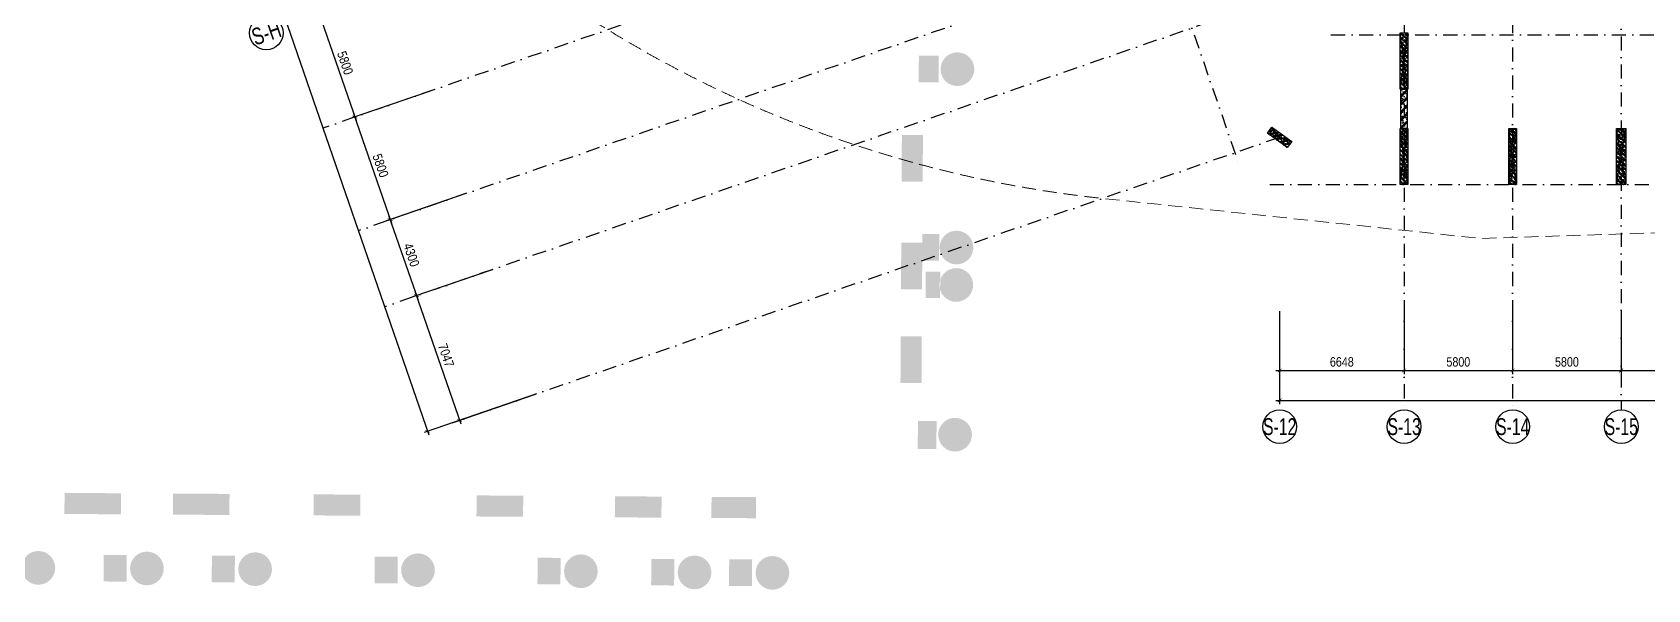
# Model space of a CAD drawing. Header units: millimetres. Extents: x -185400 to 961535, y -14070 to 330824.
# Drawn here: x -118799 to -32508, y -14070 to 15707 of the extents above; entities that cross this region are included whole.
import ezdxf
from ezdxf.enums import TextEntityAlignment as Align

# ---------------------------------------------------------------- set-up
doc = ezdxf.new("R2010")
doc.units = ezdxf.units.MM
doc.header["$LTSCALE"] = 300
doc.header["$MEASUREMENT"] = 0
doc.set_wipeout_variables(frame=1)
doc.linetypes.add('DASHDOT', pattern=[1, 0.5, -0.25, 0, -0.25])
doc.linetypes.add('HIDDEN', pattern=[0.375, 0.25, -0.125])
for name, color, linetype in [('$AUDIT-BAD-LAYER', 7, 'Continuous'), ('AUDIT_I_220805193045-1', 50, 'Continuous'), ('AUDIT_I_220807103235-17', 50, 'Continuous'), ('KC2-COLUMN', 2, 'Continuous'), ('KC2-HATCH', 252, 'Continuous'), ('KT-Dim', 8, 'Continuous'), ('KT-Kich thuoc', 9, 'Continuous'), ('KT-Luoi truc South Tower', 8, 'DASHDOT'), ('ST_MBDV Cot vach 220805$0$AUDIT_I_220805193045-1', 50, 'Continuous'), ('ST_MBDV Cot vach 220805$0$AUDIT_I_220805193045-5', 6, 'Continuous')]:
    doc.layers.add(name, color=color, linetype=linetype)
doc.layers.add('KT-Chi gioi XD', color=7, linetype='HIDDEN', true_color=0x0066cc)
doc.styles.add('Arial Narrow', font='ARIALN.TTF')
doc.styles.add('HBA-Text', font='GOTHIC.TTF')
doc.styles.add('ST_MBDV Cot vach 220805$0$HBA-Text', font='GOTHIC.TTF')
doc.dimstyles.new('ccu12-200', dxfattribs={"dimscale": 200, "dimtxt": 2.5, "dimasz": 1, "dimexe": 1, "dimexo": 2, "dimgap": 1, "dimtad": 1, "dimdec": 0, "dimdsep": 46, "dimtxsty": 'Arial Narrow', "dimblk": 'ARCHTICK', "dimcen": -1, "dimdle": 1, "dimclrd": 256, "dimclre": 256, "dimclrt": 3, "dimadec": 0, "dimazin": 2, "dimtfac": 0.1, "dimtdec": 0, "dimtmove": 0, "dimatfit": 1, "dimldrblk": 'ARCHTICK', "dimfxl": 1, "dimtvp": 0.833333, "dimtolj": 1, "dimtzin": 12, "dimarcsym": 0})

# ---------------------------------------------------------------- blocks, each defined once
blk = doc.blocks.new('ST_MBDV Cot vach 220805$0$GRID-SYM-flat-103')
at = {"layer": 'ST_MBDV Cot vach 220805$0$AUDIT_I_220805193045-1'}
blk.add_circle((0, 0, 0), 900, dxfattribs=at)
at = {"layer": 'ST_MBDV Cot vach 220805$0$AUDIT_I_220805193045-1', "style": 'ST_MBDV Cot vach 220805$0$HBA-Text'}
blk.add_attdef('GRID', text='', height=900, rotation=19.04714, dxfattribs=at).set_placement((0, 0, 0), align=Align.MIDDLE_CENTER)
blk = doc.blocks.new('_ARCHTICK')
at = {"color": 0, "linetype": 'ByBlock', "const_width": 0.15}
blk.add_lwpolyline([(-0.5, -0.5), (0.5, 0.5)], dxfattribs=at)
blk = doc.blocks.new('*D98')
at = {"layer": 'Defpoints', "color": 0, "transparency": 16777216}
for p in [(-52171, 1204), (-6323, 1204), (-6323, -3959)]:
    blk.add_point(p, dxfattribs=at)
at = {"layer": 'KT-Kich thuoc', "lineweight": -2, "transparency": 16777216}
for p, q in [((-52171, 804), (-52171, -4159)), ((-6323, 804), (-6323, -4159)), ((-52371, -3959), (-6123, -3959))]:
    blk.add_line(p, q, dxfattribs=at)
at = {"layer": 'KT-Kich thuoc', "lineweight": -2, "transparency": 16777216, "xscale": 200, "yscale": 200, "zscale": 200, "rotation": 180}
blk.add_blockref('_ARCHTICK', (-52171, -3959), dxfattribs=at)
at = {"layer": 'KT-Kich thuoc', "lineweight": -2, "transparency": 16777216, "xscale": 200, "yscale": 200, "zscale": 200}
blk.add_blockref('_ARCHTICK', (-6323, -3959), dxfattribs=at)
at = {"layer": 'KT-Kich thuoc', "color": 3, "transparency": 16777216, "insert": (-29247, -3504), "char_height": 500, "attachment_point": 5, "style": 'Arial Narrow'}
blk.add_mtext('\\A1;45848', dxfattribs=at)
blk = doc.blocks.new('*D100')
at = {"layer": 'Defpoints', "color": 0, "transparency": 16777216}
for p in [(-52171, 1204), (-45523, 1204, 0), (-45523, -2359)]:
    blk.add_point(p, dxfattribs=at)
at = {"layer": 'KT-Kich thuoc', "lineweight": -2, "transparency": 16777216}
for p, q in [((-52171, 804), (-52171, -2559)), ((-45523, 804), (-45523, -2559)), ((-52371, -2359), (-45323, -2359))]:
    blk.add_line(p, q, dxfattribs=at)
at = {"layer": 'KT-Kich thuoc', "lineweight": -2, "transparency": 16777216, "xscale": 200, "yscale": 200, "zscale": 200, "rotation": 180}
blk.add_blockref('_ARCHTICK', (-52171, -2359), dxfattribs=at)
at = {"layer": 'KT-Kich thuoc', "lineweight": -2, "transparency": 16777216, "xscale": 200, "yscale": 200, "zscale": 200}
blk.add_blockref('_ARCHTICK', (-45523, -2359), dxfattribs=at)
at = {"layer": 'KT-Kich thuoc', "color": 3, "transparency": 16777216, "insert": (-48847, -1904), "char_height": 500, "attachment_point": 5, "style": 'Arial Narrow'}
blk.add_mtext('\\A1;6648', dxfattribs=at)
blk = doc.blocks.new('*D101')
at = {"layer": 'Defpoints', "color": 0, "transparency": 16777216}
for p in [(-110864, 40661, 0), (-91942, -3636), (-97678, -5616)]:
    blk.add_point(p, dxfattribs=at)
at = {"layer": 'KT-Kich thuoc', "lineweight": -2, "transparency": 16777216}
for p, q in [((-111242, 40531), (-113547, 39735)), ((-113424, 39989), (-97613, -5805)), ((-92320, -3766), (-97868, -5681))]:
    blk.add_line(p, q, dxfattribs=at)
at = {"layer": 'KT-Kich thuoc', "lineweight": -2, "transparency": 16777216, "xscale": 200, "yscale": 200, "zscale": 200}
for p, rotation in [((-113358, 39800), 109.0471379636342), ((-97678, -5616), 289.0471379636342)]:
    blk.add_blockref('_ARCHTICK', p, dxfattribs=dict(at, rotation=rotation))
at = {"layer": 'KT-Kich thuoc', "color": 3, "transparency": 16777216, "insert": (-105088, 17240), "char_height": 500, "attachment_point": 5, "rotation": 289.04714, "style": 'Arial Narrow'}
blk.add_mtext('\\A1;48047', dxfattribs=at)
blk = doc.blocks.new('*D103')
at = {"layer": 'Defpoints', "color": 0, "transparency": 16777216}
for p in [(-99052, 18185, 0), (-97162, 12702, 0), (-101573, 11179)]:
    blk.add_point(p, dxfattribs=at)
at = {"layer": 'KT-Kich thuoc', "lineweight": -2, "transparency": 16777216}
for p, q in [((-99431, 18055), (-103655, 16596)), ((-103531, 16851), (-101507, 10990)), ((-97540, 12571), (-101762, 11114))]:
    blk.add_line(p, q, dxfattribs=at)
at = {"layer": 'KT-Kich thuoc', "lineweight": -2, "transparency": 16777216, "xscale": 200, "yscale": 200, "zscale": 200}
for p, rotation in [((-103466, 16662), 109.0471379636342), ((-101573, 11179), 289.0471379636342)]:
    blk.add_blockref('_ARCHTICK', p, dxfattribs=dict(at, rotation=rotation))
at = {"layer": 'KT-Kich thuoc', "color": 3, "transparency": 16777216, "insert": (-102089, 14069), "char_height": 500, "attachment_point": 5, "rotation": 289.04714, "style": 'Arial Narrow'}
blk.add_mtext('\\A1;5800', dxfattribs=at)
blk = doc.blocks.new('*D104')
at = {"layer": 'Defpoints', "color": 0, "transparency": 16777216}
for p in [(-97162, 12702, 0), (-95267, 7220, 0), (-99682, 5696)]:
    blk.add_point(p, dxfattribs=at)
at = {"layer": 'KT-Kich thuoc', "lineweight": -2, "transparency": 16777216}
for p, q in [((-97540, 12571), (-101764, 11113)), ((-101640, 11367), (-99617, 5507)), ((-95645, 7090), (-99871, 5631))]:
    blk.add_line(p, q, dxfattribs=at)
at = {"layer": 'KT-Kich thuoc', "lineweight": -2, "transparency": 16777216, "xscale": 200, "yscale": 200, "zscale": 200}
for p, rotation in [((-101575, 11178), 109.0471379636342), ((-99682, 5696), 289.0471379636342)]:
    blk.add_blockref('_ARCHTICK', p, dxfattribs=dict(at, rotation=rotation))
at = {"layer": 'KT-Kich thuoc', "color": 3, "transparency": 16777216, "insert": (-100198, 8586), "char_height": 500, "attachment_point": 5, "rotation": 289.04714, "style": 'Arial Narrow'}
blk.add_mtext('\\A1;5800', dxfattribs=at)
blk = doc.blocks.new('*D105')
at = {"layer": 'Defpoints', "color": 0, "transparency": 16777216}
for p in [(-95267, 7220, 0), (-93864, 3156, 0), (-98277, 1632)]:
    blk.add_point(p, dxfattribs=at)
at = {"layer": 'KT-Kich thuoc', "lineweight": -2, "transparency": 16777216}
for p, q in [((-95645, 7090), (-99869, 5631)), ((-99745, 5886), (-98211, 1443)), ((-94242, 3025), (-98466, 1567))]:
    blk.add_line(p, q, dxfattribs=at)
at = {"layer": 'KT-Kich thuoc', "lineweight": -2, "transparency": 16777216, "xscale": 200, "yscale": 200, "zscale": 200}
for p, rotation in [((-99680, 5697), 109.0471379636342), ((-98277, 1632), 289.0471379636342)]:
    blk.add_blockref('_ARCHTICK', p, dxfattribs=dict(at, rotation=rotation))
at = {"layer": 'KT-Kich thuoc', "color": 3, "transparency": 16777216, "insert": (-98548, 3813), "char_height": 500, "attachment_point": 5, "rotation": 289.04714, "style": 'Arial Narrow'}
blk.add_mtext('\\A1;4300', dxfattribs=at)
blk = doc.blocks.new('*D106')
at = {"layer": 'Defpoints', "color": 0, "transparency": 16777216}
for p in [(-93864, 3156, 0), (-91564, -3505, 0), (-95977, -5029)]:
    blk.add_point(p, dxfattribs=at)
at = {"layer": 'KT-Kich thuoc', "lineweight": -2, "transparency": 16777216}
for p, q in [((-94242, 3025), (-98466, 1567)), ((-98342, 1821), (-95912, -5218)), ((-91942, -3636), (-96166, -5094))]:
    blk.add_line(p, q, dxfattribs=at)
at = {"layer": 'KT-Kich thuoc', "lineweight": -2, "transparency": 16777216, "xscale": 200, "yscale": 200, "zscale": 200}
for p, rotation in [((-98277, 1632), 109.0471379636342), ((-95977, -5029), 289.0471379636342)]:
    blk.add_blockref('_ARCHTICK', p, dxfattribs=dict(at, rotation=rotation))
at = {"layer": 'KT-Kich thuoc', "color": 3, "transparency": 16777216, "insert": (-96696, -1550), "char_height": 500, "attachment_point": 5, "rotation": 289.04714, "style": 'Arial Narrow'}
blk.add_mtext('\\A1;7047', dxfattribs=at)
blk = doc.blocks.new('*D128')
at = {"layer": 'Defpoints', "color": 0, "transparency": 16777216}
for p in [(-45523, 1204, 0), (-39723, 1204), (-39723, -2359)]:
    blk.add_point(p, dxfattribs=at)
at = {"layer": 'KT-Kich thuoc', "lineweight": -2, "transparency": 16777216}
for p, q in [((-45523, 804), (-45523, -2559)), ((-39723, 804), (-39723, -2559)), ((-45723, -2359), (-39523, -2359))]:
    blk.add_line(p, q, dxfattribs=at)
at = {"layer": 'KT-Kich thuoc', "lineweight": -2, "transparency": 16777216, "xscale": 200, "yscale": 200, "zscale": 200, "rotation": 180}
blk.add_blockref('_ARCHTICK', (-45523, -2359), dxfattribs=at)
at = {"layer": 'KT-Kich thuoc', "lineweight": -2, "transparency": 16777216, "xscale": 200, "yscale": 200, "zscale": 200}
blk.add_blockref('_ARCHTICK', (-39723, -2359), dxfattribs=at)
at = {"layer": 'KT-Kich thuoc', "color": 3, "transparency": 16777216, "insert": (-42623, -1904), "char_height": 500, "attachment_point": 5, "style": 'Arial Narrow'}
blk.add_mtext('\\A1;5800', dxfattribs=at)
blk = doc.blocks.new('*D129')
at = {"layer": 'Defpoints', "color": 0, "transparency": 16777216}
for p in [(-39723, 1204), (-33923, 1204), (-33923, -2359)]:
    blk.add_point(p, dxfattribs=at)
at = {"layer": 'KT-Kich thuoc', "lineweight": -2, "transparency": 16777216}
for p, q in [((-39723, 804), (-39723, -2559)), ((-33923, 804), (-33923, -2559)), ((-39923, -2359), (-33723, -2359))]:
    blk.add_line(p, q, dxfattribs=at)
at = {"layer": 'KT-Kich thuoc', "lineweight": -2, "transparency": 16777216, "xscale": 200, "yscale": 200, "zscale": 200, "rotation": 180}
blk.add_blockref('_ARCHTICK', (-39723, -2359), dxfattribs=at)
at = {"layer": 'KT-Kich thuoc', "lineweight": -2, "transparency": 16777216, "xscale": 200, "yscale": 200, "zscale": 200}
blk.add_blockref('_ARCHTICK', (-33923, -2359), dxfattribs=at)
at = {"layer": 'KT-Kich thuoc', "color": 3, "transparency": 16777216, "insert": (-36823, -1904), "char_height": 500, "attachment_point": 5, "style": 'Arial Narrow'}
blk.add_mtext('\\A1;5800', dxfattribs=at)
blk = doc.blocks.new('*D130')
at = {"layer": 'Defpoints', "color": 0, "transparency": 16777216}
for p in [(-33923, 1204), (-25223, 1204), (-25223, -2359)]:
    blk.add_point(p, dxfattribs=at)
at = {"layer": 'KT-Kich thuoc', "lineweight": -2, "transparency": 16777216}
for p, q in [((-33923, 804), (-33923, -2559)), ((-25223, 804), (-25223, -2559)), ((-34123, -2359), (-25023, -2359))]:
    blk.add_line(p, q, dxfattribs=at)
at = {"layer": 'KT-Kich thuoc', "lineweight": -2, "transparency": 16777216, "xscale": 200, "yscale": 200, "zscale": 200, "rotation": 180}
blk.add_blockref('_ARCHTICK', (-33923, -2359), dxfattribs=at)
at = {"layer": 'KT-Kich thuoc', "lineweight": -2, "transparency": 16777216, "xscale": 200, "yscale": 200, "zscale": 200}
blk.add_blockref('_ARCHTICK', (-25223, -2359), dxfattribs=at)
at = {"layer": 'KT-Kich thuoc', "color": 3, "transparency": 16777216, "insert": (-29573, -1904), "char_height": 500, "attachment_point": 5, "style": 'Arial Narrow'}
blk.add_mtext('\\A1;8700', dxfattribs=at)
blk = doc.blocks.new('GRID-SYM-flat-73')
at = {"layer": 'AUDIT_I_220805193045-1'}
blk.add_circle((0, 0, 0), 900, dxfattribs=at)
at = {"layer": 'AUDIT_I_220805193045-1', "style": 'HBA-Text'}
blk.add_attdef('GRID', text='', height=900, rotation=359.63025, dxfattribs=at).set_placement((0, 0, 0), align=Align.MIDDLE_CENTER)
blk = doc.blocks.new('*U54')
h = blk.add_hatch()
h.set_pattern_fill('VATLIEU04', color=250, scale=40, style=0, pattern_type=2)
h.set_pattern_definition([(50, (-550, 1350), (286.904, -25.1), [30, -330]), (355, (-550, 1350), (-55.5, 300.877), [24, -264]), (100.451, (-526.1, 1347.9), (231.404, 275.776), [25.496, -280.457]), (46.184, (-550, 1430), (426.896, -66.21), [45, -495]), (96.636, (-514.43, 1424.5), (373.865, 389.65), [38.244, -420.685]), (351.184, (-550, 1430), (373.86, 389.65), [36, -396]), (21, (-510, 1410), (238.763, -161.048), [30, -330]), (326, (-510, 1410), (97.326, 290.06), [24, -264]), (71.451, (-490.1, 1396.58), (336.09, 129.012), [25.496, -280.457]), (37.5, (-550, 1350), (4.864, 133.1575), [0, -260.8, 0, -268, 0, -265]), (7.5, (-550, 1350), (105.228, 157.765), [0, -152.8, 0, -254.8, 0, -101]), (327.5, (-639.2, 1350), (213.529, -9.022), [0, -100, 0, -312, 0, -414]), (317.5, (-679.2, 1350), (233.274, 40.042), [0, -130, 0, -207.2, 0, -294]), (45, (-550, 1350), (-120.208, 120.208), []), (45, (-550, 1399), (-120.208, 120.208), [])])
h.paths.add_polyline_path([(-475, -475), (-75, -475), (-75, 825), (-475, 825)])
at = {"color": 6, "ltscale": 0.25}
blk.add_lwpolyline([(-475, -475), (-75, -475), (-75, 825), (-475, 825)], close=True, dxfattribs=at)
at = {"layer": 'Defpoints', "linetype": 'ByBlock', "ltscale": 30}
for p, q in [((-75, -475), (-475, 825)), ((-475, -475), (-75, 825))]:
    blk.add_line(p, q, dxfattribs=at)
blk = doc.blocks.new('*U47')
h = blk.add_hatch()
h.set_pattern_fill('VATLIEU04', color=250, scale=40, style=0, pattern_type=2)
h.set_pattern_definition([(50, (-550, 3050), (286.904, -25.101), [30, -330]), (355, (-550, 3050), (-55.5, 300.877), [24, -264]), (100.451, (-526.1, 3047.9), (231.404, 275.776), [25.496, -280.457]), (46.184, (-550, 3130), (426.896, -66.208), [45, -495]), (96.636, (-514.43, 3124.5), (373.865, 389.647), [38.244, -420.685]), (351.184, (-550, 3130), (373.865, 389.65), [36, -396]), (21, (-510, 3110), (238.763, -161.048), [30, -330]), (326, (-510, 3110), (97.326, 290.06), [24, -264]), (71.451, (-490.1, 3096.58), (336.09, 129.012), [25.496, -280.457]), (37.5, (-550, 3050), (4.864, 133.1575), [0, -260.8, 0, -268, 0, -265]), (7.5, (-550, 3050), (105.228, 157.7647), [0, -152.8, 0, -254.8, 0, -101]), (327.5, (-639.2, 3050), (213.529, -9.022), [0, -100, 0, -312, 0, -414]), (317.5, (-679.2, 3050), (233.274, 40.042), [0, -130, 0, -207.2, 0, -294]), (45, (-550, 3050), (-120.208, 120.208), []), (45, (-550, 3099), (-120.208, 120.208), [])])
h.paths.add_polyline_path([(-475, -475), (-75, -475), (-75, 2525), (-475, 2525)])
at = {"color": 6, "ltscale": 0.25}
blk.add_lwpolyline([(-475, -475), (-75, -475), (-75, 2525), (-475, 2525)], close=True, dxfattribs=at)
at = {"layer": 'Defpoints', "linetype": 'ByBlock', "ltscale": 30}
for p, q in [((-75, -475), (-475, 2525)), ((-475, -475), (-75, 2525))]:
    blk.add_line(p, q, dxfattribs=at)
blk = doc.blocks.new('*U46')
h = blk.add_hatch()
h.set_pattern_fill('VATLIEU04', color=250, scale=40, style=0, pattern_type=2)
h.set_pattern_definition([(50, (-450, 3050), (286.904, -25.101), [30, -330]), (355, (-450, 3050), (-55.5, 300.877), [24, -264]), (100.451, (-426.1, 3047.9), (231.404, 275.776), [25.496, -280.457]), (46.184, (-450, 3130), (426.896, -66.208), [45, -495]), (96.636, (-414.43, 3124.5), (373.865, 389.647), [38.244, -420.685]), (351.184, (-450, 3130), (373.865, 389.65), [36, -396]), (21, (-410, 3110), (238.763, -161.048), [30, -330]), (326, (-410, 3110), (97.326, 290.06), [24, -264]), (71.451, (-390.1, 3096.58), (336.09, 129.012), [25.496, -280.457]), (37.5, (-450, 3050), (4.864, 133.1575), [0, -260.8, 0, -268, 0, -265]), (7.5, (-450, 3050), (105.228, 157.7647), [0, -152.8, 0, -254.8, 0, -101]), (327.5, (-539.2, 3050), (213.529, -9.022), [0, -100, 0, -312, 0, -414]), (317.5, (-579.2, 3050), (233.274, 40.042), [0, -130, 0, -207.2, 0, -294]), (45, (-450, 3050), (-120.208, 120.208), []), (45, (-450, 3099), (-120.208, 120.208), [])])
h.paths.add_polyline_path([(-475, -475), (25, -475), (25, 2525), (-475, 2525)])
at = {"color": 6, "ltscale": 0.25}
blk.add_lwpolyline([(-475, -475), (25, -475), (25, 2525), (-475, 2525)], close=True, dxfattribs=at)
at = {"layer": 'Defpoints', "linetype": 'ByBlock', "ltscale": 30}
for p, q in [((25, -475), (-475, 2525)), ((-475, -475), (25, 2525))]:
    blk.add_line(p, q, dxfattribs=at)
blk = doc.blocks.new('A$C4CF74F6B')
at = {"layer": 'KC2-HATCH'}
h = blk.add_hatch(dxfattribs=at)
h.set_pattern_fill('BT-01', color=256, scale=70, pattern_type=2)
h.set_pattern_definition([(50, (-156179.34, 173115.92), (502.0821, -43.9265), [52.5, -577.5]), (355, (-156179.34, 173115.9), (-97.1259, 526.5345), [42, -462]), (100.4514, (-156137.5, 173112.26), (404.9566, 482.6077), [44.6181, -490.7995]), (46.1842, (-156179.34, 173255.9), (747.0687, -115.8633), [78.75, -866.25]), (96.6356, (-156117.1, 173246.3), (654.264, 681.8825), [66.9272, -736.199]), (351.1842, (-156179.3, 173255.9), (654.2634, 681.883), [63, -693]), (21, (-156109.34, 173220.92), (417.8349, -281.8332), [52.5, -577.5]), (326, (-156109.34, 173220.9), (170.3207, 507.605), [42, -462]), (71.4514, (-156074.5, 173197.44), (588.1558, 225.7713), [44.6181, -490.7995]), (37.5, (-156179.34, 173115.92), (8.5119, 233.0257), [0, -456.4, 0, -469, 0, -463.75]), (7.5, (-156179.34, 173115.92), (184.14868, 276.0882), [0, -267.4, 0, -445.9, 0, -176.75]), (327.5, (-156335.44, 173115.92), (373.6757, -15.78841), [0, -175, 0, -546, 0, -724.5]), (317.5, (-156405.44, 173115.92), (408.2303, 70.0735), [0, -227.5, 0, -362.6, 0, -514.5]), (45, (-156179.34, 173115.92), (-210.36427, 210.36427), []), (45, (-156179.34, 173201.67), (-210.36427, 210.36427), [])])
h.paths.add_polyline_path([(-39375, 5100), (-39025, 5100), (-39025, 3000), (-39375, 3000)])
at = {"layer": 'KC2-COLUMN', "elevation": 0}
blk.add_lwpolyline([(-39375, 5100), (-39025, 5100), (-39025, 3000), (-39375, 3000)], close=True, dxfattribs=at)
blk = doc.blocks.new('Asix South Tower')
at = {"layer": 'KT-Luoi truc South Tower', "ltscale": 5}
for p, q in [((-72397.8, 60940.8), (-54303.1, 8530.3)), ((-37735.1, 33218.9), (-103274.2, 10591.7)), ((-33923, 33491.9), (-33923, -4459.1)), ((-45523, 29903.8), (-45523, -4459.1)), ((-39723, 29903.8), (-39723, -4459.1)), ((-47391.3, 23749.2), (-101381.4, 5109.2)), ((-45988, 19684.6), (-99978.1, 1044.6)), ((-49426.2, 15570.4), (10118.8, 15570.4)), ((-52170.8, 10095.3), (-96381.5, -5168.4)), ((-52698.1, 7570.4), (10118.8, 7570.4))]:
    blk.add_line(p, q, dxfattribs=at)
at = {"layer": 'KT-Dim'}
ref = blk.add_blockref('GRID-SYM-flat-73', (-52165.7, -5359.1, 0), dxfattribs=dict(at, rotation=0.325197994598278))
ref.add_attrib('GRID', 'S-12', dxfattribs={"layer": 'AUDIT_I_220807103235-17', "height": 900, "style": 'HBA-Text', "width": 0.7}).set_placement((-52165.7, -5359.1, 0), align=Align.MIDDLE_CENTER)
ref = blk.add_blockref('GRID-SYM-flat-73', (-45517.9, -5359.1, 0), dxfattribs=dict(at, rotation=0.325197994598278))
ref.add_attrib('GRID', 'S-13', dxfattribs={"layer": 'AUDIT_I_220807103235-17', "height": 900, "style": 'HBA-Text', "width": 0.7}).set_placement((-45517.9, -5359.1, 0), align=Align.MIDDLE_CENTER)
ref = blk.add_blockref('GRID-SYM-flat-73', (-39717.9, -5359.1, 0), dxfattribs=dict(at, rotation=0.325197994598278))
ref.add_attrib('GRID', 'S-14', dxfattribs={"layer": 'AUDIT_I_220807103235-17', "height": 900, "style": 'HBA-Text', "width": 0.7}).set_placement((-39717.9, -5359.1, 0), align=Align.MIDDLE_CENTER)
ref = blk.add_blockref('GRID-SYM-flat-73', (-33917.9, -5359.1, 0), dxfattribs=dict(at, rotation=0.325197994598278))
ref.add_attrib('GRID', 'S-15', dxfattribs={"layer": 'AUDIT_I_220807103235-17', "height": 900, "style": 'HBA-Text', "width": 0.7}).set_placement((-33917.9, -5359.1, 0), align=Align.MIDDLE_CENTER)
at = {"layer": 'KT-Kich thuoc'}
ref = blk.add_blockref('ST_MBDV Cot vach 220805$0$GRID-SYM-flat-103', (-106297, 15670.3, 0), dxfattribs=at)
ref.add_attrib('GRID', 'S-H', dxfattribs={"layer": 'ST_MBDV Cot vach 220805$0$AUDIT_I_220805193045-1', "height": 900, "rotation": 19, "style": 'ST_MBDV Cot vach 220805$0$HBA-Text', "width": 0.75}).set_placement((-106297, 15670.3, 0), align=Align.MIDDLE_CENTER)
for base, p1, p2, picture, middle in [((-97678.5, -5616.2), (-110863.9, 40661.1, 0), (-91942.1, -3635.7), '*D101', (-105088, 17240.5)), ((-101572.7, 11179.1), (-99052.5, 18185.1, 0), (-97161.7, 12702, 0), '*D103', (-102088.8, 14068.9)), ((-99682, 5695.9), (-97161.7, 12702, 0), (-95266.9, 7220.2, 0), '*D104', (-100198, 8585.7)), ((-98276.6, 1632.1), (-95266.9, 7220.2, 0), (-93863.6, 3155.6, 0), '*D105', (-98547.9, 3812.9)), ((-95977.0017, -5028.7291), (-93863.5908, 3155.6426, 0.0001), (-91563.9698, -3505.1381, 0.0001), '*D106', (-96696.4529, -1549.758))]:
    dim = blk.add_linear_dim(base=base, p1=p1, p2=p2, angle=109.047138, dimstyle='ccu12-200', dxfattribs=at)
    dim.commit()
    dim.dimension.update_dxf_attribs({"geometry": picture, "text_midpoint": middle})
for base, p1, p2, picture, middle in [((-6323, -3959.1), (-52170.8, 1204.1), (-6323, 1204.1), '*D98', (-29246.9, -3503.8)), ((-45523, -2359.1), (-52170.8, 1204.1), (-45523, 1204.1, 0), '*D100', (-48846.9, -1903.8)), ((-39723, -2359.1), (-45523, 1204.1, 0), (-39723, 1204.1), '*D128', (-42623, -1903.8)), ((-33923, -2359.1), (-39723, 1204.1), (-33923, 1204.1), '*D129', (-36823, -1903.8)), ((-25223, -2359.1), (-33923, 1204.1), (-25223, 1204.1), '*D130', (-29573, -1903.8))]:
    dim = blk.add_linear_dim(base=base, p1=p1, p2=p2, dimstyle='ccu12-200', dxfattribs=at)
    dim.commit()
    dim.dimension.update_dxf_attribs({"geometry": picture, "text_midpoint": middle})

msp = doc.modelspace()

# ---------------------------------------------------------------- hatches: boundary and pattern name
at = {"layer": '$AUDIT-BAD-LAYER'}
h = msp.add_hatch(dxfattribs=at)
h.set_pattern_fill('ACET-2D-ANSI31', color=256)
h.set_pattern_definition([(45, (5.27543, -15.29099), (-0.08838834765, 0.08838834765), [])])
h.paths.add_polyline_path([(-152992, 35260), (-153807, 37624), (-155982, 36873), (-155166, 34510)], flags=0)
h.paths.add_polyline_path([(-153335, 37787), (-152519, 35423), (-150345, 36173), (-151160, 38537)], flags=16)
h.paths.add_polyline_path([(-81572, -12446), (-81581, -13864), (-80354, -13872), (-80345, -12454)])
edge = h.paths.add_edge_path()
edge.add_arc((-79263, -13170), 900, 0, 360)
h.paths.add_polyline_path([(-174845, 38775), (-174414, 37424), (-173543, 37702), (-173974, 39053)], flags=16)
edge = h.paths.add_edge_path(flags=16)
edge.add_arc((-172872, 38660), 900, 0, 360)
h.paths.add_polyline_path([(-110555, 20933), (-110093, 19592), (-109452, 19814), (-109914, 21154)])
edge = h.paths.add_edge_path()
edge.add_arc((-108916, 20749), 900, 0, 360)
h.paths.add_polyline_path([(-112698, 26329), (-112236, 24988), (-111428, 25267), (-111891, 26608)])
edge = h.paths.add_edge_path()
edge.add_arc((-110809, 26231), 900, 0, 360)
h.paths.add_polyline_path([(-138364, 647), (-137902, -694), (-137277, -478), (-137740, 862)])
edge = h.paths.add_edge_path()
edge.add_arc((-136750, 454), 900, 0, 360)
h.paths.add_polyline_path([(-143828, 15581), (-143366, 14241), (-142558, 14520), (-143020, 15860)], flags=16)
edge = h.paths.add_edge_path(flags=16)
edge.add_arc((-141938, 15484), 900, 0, 360)
h.paths.add_polyline_path([(-154331, 43986), (-153900, 42635), (-153194, 42860), (-153625, 44211)])
edge = h.paths.add_edge_path()
edge.add_arc((-152606, 43792), 900, 0, 360)
h.paths.add_polyline_path([(-157120, 43023), (-156689, 41672), (-155982, 41898), (-156413, 43248)])
edge = h.paths.add_edge_path()
edge.add_arc((-155394, 42829), 900, 0, 360)
h.paths.add_polyline_path([(-176261, 36415), (-175830, 35064), (-175123, 35289), (-175554, 36640)], flags=16)
edge = h.paths.add_edge_path(flags=16)
edge.add_arc((-174535, 36221), 900, 0, 360)
h.paths.add_polyline_path([(-148944, 45846), (-148513, 44495), (-147807, 44720), (-148237, 46071)])
edge = h.paths.add_edge_path()
edge.add_arc((-147218, 45652), 900, 0, 360)
h.paths.add_polyline_path([(-182878, 34130), (-182447, 32779), (-181741, 33004), (-182172, 34355)])
edge = h.paths.add_edge_path(flags=16)
edge.add_arc((-181153, 33936), 900, 0, 360)
h.paths.add_polyline_path([(-181417, 15650), (-180954, 14309), (-180039, 14625), (-180501, 15966)])
edge = h.paths.add_edge_path(flags=16)
edge.add_arc((-179365, 15608), 900, 0, 360)
h.paths.add_polyline_path([(-178647, 7923), (-178196, 6579), (-177335, 6867), (-177786, 8212)])
edge = h.paths.add_edge_path(flags=16)
edge.add_arc((-176682, 7834), 900, 0, 360)
h.paths.add_polyline_path([(-182227, 19020), (-181776, 17676), (-181056, 17917), (-181507, 19261)])
edge = h.paths.add_edge_path()
edge.add_arc((-180474, 18860), 900, 0, 360)
h.paths.add_polyline_path([(-165296, 40200), (-164865, 38849), (-164159, 39075), (-164590, 40426)], flags=16)
edge = h.paths.add_edge_path(flags=16)
edge.add_arc((-163571, 40007), 900, 0, 360)
h.paths.add_polyline_path([(-170778, 38307), (-170348, 36957), (-169641, 37182), (-170072, 38533)], flags=16)
edge = h.paths.add_edge_path(flags=16)
edge.add_arc((-169053, 38114), 900, 0, 360)
h.paths.add_polyline_path([(-185400, 27816), (-184949, 26472), (-184091, 26760), (-184542, 28104)])
edge = h.paths.add_edge_path()
edge.add_arc((-183440, 27726), 900, 0, 360)
h.paths.add_polyline_path([(-141685, 10185), (-141223, 8845), (-140582, 9066), (-141044, 10406)], flags=16)
edge = h.paths.add_edge_path(flags=16)
edge.add_arc((-140046, 10001), 900, 0, 360)
h.paths.add_polyline_path([(-139928, 4656), (-139465, 3316), (-138734, 3568), (-139197, 4908)])
edge = h.paths.add_edge_path()
edge.add_arc((-138153, 4519), 900, 0, 360)
h.paths.add_polyline_path([(-114826, 31730), (-114364, 30390), (-113399, 30723), (-113862, 32063)])
edge = h.paths.add_edge_path()
edge.add_arc((-112701, 31714), 900, 0, 360)
h.paths.add_polyline_path([(-116238, 37379), (-115775, 36038), (-115131, 36261), (-115594, 37601)], flags=16)
edge = h.paths.add_edge_path()
edge.add_arc((-114594, 37196), 900, 0, 360)
h.paths.add_polyline_path([(-118194, 42839), (-117731, 41499), (-117045, 41736), (-117508, 43076)], flags=17)
edge = h.paths.add_edge_path(flags=17)
edge.add_arc((-116487, 42679), 900, 0, 360)
h.paths.add_polyline_path([(-71491, -5057), (-71500, -6548), (-70505, -6554), (-70495, -5064)])
edge = h.paths.add_edge_path()
edge.add_arc((-69506, -5791), 900, 0, 360)
h.paths.add_polyline_path([(-71072, 2928), (-71081, 1510), (-70307, 1505), (-70298, 2923)])
edge = h.paths.add_edge_path()
edge.add_arc((-69442, 2209), 900, 0, 360)
h.paths.add_polyline_path([(-71256, 4929), (-71265, 3512), (-70360, 3506), (-70351, 4924)])
edge = h.paths.add_edge_path()
edge.add_arc((-69431, 4209), 900, 0, 360)
h.paths.add_polyline_path([(-71440, 14459), (-71449, 13041), (-70387, 13034), (-70378, 14452)])
edge = h.paths.add_edge_path()
edge.add_arc((-69380, 13737), 900, 0, 360)
h.paths.add_polyline_path([(-85732, -12423), (-85742, -13841), (-84514, -13848), (-84505, -12431)])
edge = h.paths.add_edge_path()
edge.add_arc((-83423, -13147), 900, 0, 360)
h.paths.add_polyline_path([(-91805, -12363), (-91814, -13780), (-90587, -13788), (-90578, -12371)])
edge = h.paths.add_edge_path()
edge.add_arc((-89496, -13086), 900, 0, 360)
h.paths.add_polyline_path([(-100505, -12306), (-100514, -13724), (-99287, -13732), (-99277, -12314)])
edge = h.paths.add_edge_path()
edge.add_arc((-98196, -13030), 900, 0, 360)
h.paths.add_polyline_path([(-109205, -12250), (-109214, -13668), (-107986, -13676), (-107977, -12258)])
edge = h.paths.add_edge_path()
edge.add_arc((-106895, -12974), 900, 0, 360)
h.paths.add_polyline_path([(-114985, -12213), (-114994, -13631), (-113767, -13639), (-113757, -12221)])
edge = h.paths.add_edge_path()
edge.add_arc((-112676, -12937), 900, 0, 360)
h.paths.add_polyline_path([(-128242, 51140), (-127810, 49790), (-126641, 50164), (-127073, 51514)])
edge = h.paths.add_edge_path()
edge.add_arc((-125822, 51170), 900, 0, 360)
h.paths.add_polyline_path([(-134132, 49195), (-133701, 47844), (-132531, 48218), (-132963, 49568)])
edge = h.paths.add_edge_path()
edge.add_arc((-131712, 49224), 900, 0, 360)
h.paths.add_polyline_path([(-137000, 48099), (-136568, 46748), (-135862, 46974), (-136294, 48325)])
edge = h.paths.add_edge_path()
edge.add_arc((-135274, 47906), 900, 0, 360)
h.paths.add_polyline_path([(-145980, 44999), (-145548, 43648), (-144842, 43874), (-145273, 45224)])
edge = h.paths.add_edge_path()
edge.add_arc((-144254, 44806), 900, 0, 360)
h.paths.add_polyline_path([(-120785, -12180), (-120794, -13598), (-119566, -13606), (-119557, -12188)])
edge = h.paths.add_edge_path()
edge.add_arc((-118475, -12904), 900, 0, 360)
h.paths.add_polyline_path([(-82516, -9114), (-82522, -10239), (-80147, -10252), (-80141, -9127)])
edge = h.paths.add_edge_path()
edge.add_line((-79107, 16601), (-79271, -12222))
edge = h.paths.add_edge_path()
edge.add_line((-83257, 16625), (-83421, -12198))
edge = h.paths.add_edge_path(flags=16)
edge.add_line((-172578, 37810), (-172196, 36701))
edge = h.paths.add_edge_path(flags=16)
edge.add_line((-172866, 35827), (-172196, 36701))
edge = h.paths.add_edge_path()
edge.add_line((-172866, 35827), (-163742, 9399))
h.paths.add_polyline_path([(-154921, 41367), (-154555, 40303), (-151701, 41285), (-152067, 42349)])
edge = h.paths.add_edge_path()
edge.add_line((-155100, 41979), (-145976, 15551))
h.paths.add_polyline_path([(-110919, 24721), (-111983, 24354), (-110998, 21502), (-109934, 21869)])
h.paths.add_polyline_path([(-112812, 30204), (-113875, 29837), (-112891, 26984), (-111827, 27351)])
edge = h.paths.add_edge_path()
edge.add_line((-143350, 33404), (-117338, 42385))
edge = h.paths.add_edge_path()
edge.add_line((-146829, 44834), (-137706, 18407))
edge = h.paths.add_edge_path()
edge.add_line((-180859, 33086), (-171735, 6658))
edge = h.paths.add_edge_path()
edge.add_line((-174242, 35370), (-165118, 8943))
h.paths.add_polyline_path([(-134408, 5134), (-135471, 4766), (-134486, 1914), (-133423, 2281)], flags=16)
h.paths.add_polyline_path([(-137949, 15390), (-139012, 15022), (-138027, 12170), (-136964, 12537)], flags=16)
edge = h.paths.add_edge_path()
edge.add_line((-135899, 748), (-118364, 6802))
edge = h.paths.add_edge_path()
edge.add_line((-137302, 4812), (-118338, 11360))
edge = h.paths.add_edge_path()
edge.add_line((-139195, 10295), (-109917, 20403))
edge = h.paths.add_edge_path()
edge.add_line((-141457, 27922), (-115445, 36902))
edge = h.paths.add_edge_path()
edge.add_line((-141088, 15777), (-111809, 25886))
edge = h.paths.add_edge_path()
edge.add_line((-139565, 22439), (-113552, 31420))
edge = h.paths.add_edge_path()
edge.add_line((-122287, 4509), (-70348, 4214))
edge = h.paths.add_edge_path()
edge.add_line((-122298, 2509), (-70360, 2214))
edge = h.paths.add_edge_path()
edge.add_line((-182680, 27980), (-143165, 41612))
edge = h.paths.add_edge_path()
edge.add_line((-179582, 18999), (-140067, 32632))
edge = h.paths.add_edge_path()
edge.add_line((-178930, 17108), (-139414, 30741))
edge = h.paths.add_edge_path()
edge.add_line((-168759, 37263), (-159635, 10836))
edge = h.paths.add_edge_path()
edge.add_line((-163277, 39156), (-154153, 12729))
edge = h.paths.add_edge_path()
edge.add_line((-152312, 42941), (-143188, 16514))
edge = h.paths.add_edge_path()
edge.add_line((-143961, 43955), (-135413, 19198))
edge = h.paths.add_edge_path()
edge.add_line((-146253, 43164), (-137706, 18407))
edge = h.paths.add_edge_path()
edge.add_line((-132894, 47141), (-118224, 4649))
edge = h.paths.add_edge_path()
edge.add_line((-89307, 16659), (-89471, -12164))
edge = h.paths.add_edge_path()
edge.add_line((-98007, 16709), (-98171, -12115))
edge = h.paths.add_edge_path()
edge.add_line((-106707, 16758), (-106870, -12065))
edge = h.paths.add_edge_path()
edge.add_line((-112507, 16791), (-112670, -12032))
h.paths.add_polyline_path([(-72362, 7731), (-71237, 7724), (-71223, 10214), (-72348, 10220)])
h.paths.add_polyline_path([(-72395, 1981), (-71270, 1974), (-71256, 4464), (-72381, 4470)])
h.paths.add_polyline_path([(-72423, -3019), (-71298, -3026), (-71284, -536), (-72409, -530)])
edge = h.paths.add_edge_path()
edge.add_line((-122233, 14008), (-70294, 13714))
h.paths.add_polyline_path([(-103764, -8978), (-103771, -10103), (-101282, -10119), (-101275, -8994)])
h.paths.add_polyline_path([(-87674, -9080), (-87682, -10205), (-85192, -10222), (-85185, -9097)])
h.paths.add_polyline_path([(-95064, -9034), (-95072, -10159), (-92582, -10175), (-92575, -9050)])
h.paths.add_polyline_path([(-178518, 33216), (-178151, 32152), (-175798, 32965), (-176165, 34028)], flags=16)
h.paths.add_polyline_path([(-172469, 35304), (-172102, 34241), (-169749, 35053), (-170116, 36117)], flags=16)
h.paths.add_polyline_path([(-166986, 37197), (-166619, 36134), (-164266, 36946), (-164633, 38010)], flags=16)
h.paths.add_polyline_path([(-160163, 39557), (-159794, 38494), (-157442, 39310), (-157811, 40373)], flags=16)
h.paths.add_polyline_path([(-111282, -8939), (-111287, -10064), (-108269, -10077), (-108264, -8952)])
edge = h.paths.add_edge_path()
edge.add_line((-118307, 16824), (-118470, -11999))
h.paths.add_polyline_path([(-117074, -8895), (-117084, -10020), (-114066, -10046), (-114057, -8921)])
h.paths.add_polyline_path([(-178268, 19991), (-179332, 19624), (-178347, 16771), (-177283, 17138)], flags=16)
h.paths.add_polyline_path([(-146355, 42551), (-145988, 41487), (-143135, 42472), (-143502, 43536)], flags=16)
h.paths.add_polyline_path([(-150789, 42789), (-150422, 41726), (-147569, 42711), (-147936, 43774)])
h.paths.add_polyline_path([(-176392, 14556), (-177455, 14189), (-176470, 11336), (-175407, 11703)], flags=16)
h.paths.add_polyline_path([(-180145, 25426), (-181208, 25059), (-180223, 22206), (-179160, 22574)])
edge = h.paths.add_edge_path(flags=16)
edge.add_line((-179207, 16494), (-178903, 17118))
edge = h.paths.add_edge_path()
edge.add_line((-175831, 8128), (-136316, 21761))
h.paths.add_polyline_path([(-116597, 41169), (-117660, 40802), (-116676, 37949), (-115612, 38316)], flags=17)
h.paths.add_polyline_path([(-114705, 35686), (-115768, 35319), (-114783, 32466), (-113720, 32834)], flags=17)
h.paths.add_polyline_path([(-136056, 9907), (-137119, 9540), (-136134, 6687), (-135071, 7054)], flags=16)
h.paths.add_polyline_path([(-130557, 48005), (-130190, 46941), (-127337, 47926), (-127705, 48990)])
h.paths.add_polyline_path([(-135283, 46373), (-134916, 45310), (-132064, 46294), (-132431, 47358)])
h.paths.add_polyline_path([(-140719, 44496), (-140352, 43433), (-137499, 44418), (-137866, 45481)])
edge = h.paths.add_edge_path()
edge.add_line((-132894, 47141), (-132238, 48490))
edge = h.paths.add_edge_path()
edge.add_line((-134981, 47055), (-120115, 3996))
edge = h.paths.add_edge_path()
edge.add_line((-125528, 50319), (-113710, 16088))
edge = h.paths.add_edge_path()
edge.add_line((-122344, -5491), (-70405, -5786))
h.paths.add_polyline_path([(-156363, 37059), (-155352, 34129), (-149964, 35988), (-150975, 38918)], flags=16)

# ---------------------------------------------------------------- block references
at = {"layer": 'ST_MBDV Cot vach 220805$0$AUDIT_I_220805193045-5', "linetype": 'ByBlock', "xscale": -1}
for name, p, rotation in [('*U54', (-52189, 9770, 0), 54.35941822448696), ('*U47', (-39998, 8046, 0), 359.9999999999985), ('*U46', (-34148, 8046, 0), 359.9999999999985)]:
    msp.add_blockref(name, p, dxfattribs=dict(at, rotation=rotation))

# ---------------------------------------------------------------- wipeouts: each hides what was drawn before it
msp.add_wipeout([(-45698, 12671), (-45348, 12671), (-45348, 10571), (-45698, 10570)]).translate(0, 0, 0).dxf.layer = 'KT-Kich thuoc'

# ---------------------------------------------------------------- next in the draw order: linework, layer by layer
at = {"layer": 'KT-Chi gioi XD', "lineweight": 13, "ltscale": 10, "elevation": 0, "flags": 128}
msp.add_lwpolyline([(-29078, 143772), (-33774, 161645), (-36124, 162457), (-45058, 155686), (-68562, 137754), (-92230, 120646, 0.684877), (-61797, 6850), (-41426, 4694), (-2997, 5908), (-147, 9555)], format="xyb", close=True, dxfattribs=at)

# ---------------------------------------------------------------- next in the draw order: block references
at = {"layer": 'KT-Kich thuoc'}
for name, p in [('A$C4CF74F6B', (-6323, 7570)), ('Asix South Tower', (0, 0))]:
    msp.add_blockref(name, p, dxfattribs=at)
at = {"layer": 'ST_MBDV Cot vach 220805$0$AUDIT_I_220805193045-5', "linetype": 'ByBlock', "xscale": -1, "rotation": 359.9999999999985}
for p in [(-45798, 13146, 0), (-45798, 8046, 0)]:
    msp.add_blockref('*U47', p, dxfattribs=at)

doc.saveas('drawing.dxf')
